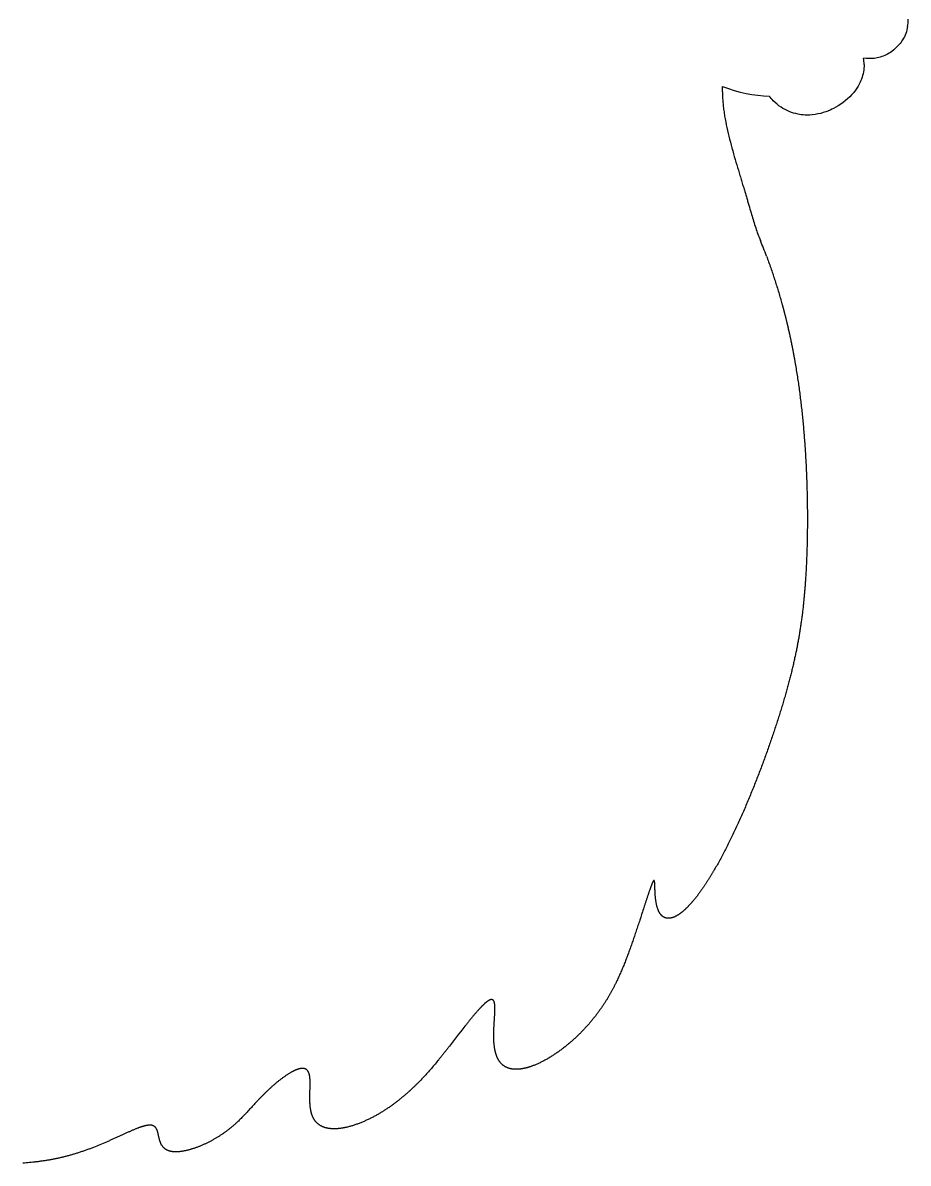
# Model space of a CAD drawing. Header units: millimetres. Extents: x -60 to 340, y -50 to 250.
# Drawn here: x 142.4 to 208.7, y 15.2 to 100.6 of the extents above; entities that cross this region are included whole.
import ezdxf

# ---------------------------------------------------------------- set-up
doc = ezdxf.new("R2010")
doc.units = ezdxf.units.MM
doc.header["$MEASUREMENT"] = 0
doc.layers.add('Ebene 1', color=7, linetype='Continuous', lineweight=0)

# ---------------------------------------------------------------- blocks, each defined once
blk = doc.blocks.new('Block_0')
at = {"layer": 'Ebene 1', "color": 18, "lineweight": 25, "true_color": 0x000000}
for points in [[(194.788, 95.415), (194.789, 95.319), (194.791, 95.223), (194.794, 95.126), (194.798, 95.028), (194.803, 94.93), (194.809, 94.831), (194.816, 94.732), (194.824, 94.632), (194.833, 94.531), (194.843, 94.43), (194.854, 94.328), (194.865, 94.225), (194.878, 94.122), (194.892, 94.018), (194.906, 93.914), (194.922, 93.81), (194.938, 93.705), (194.955, 93.599), (194.973, 93.493), (194.992, 93.387), (195.011, 93.28), (195.032, 93.173), (195.074, 92.958), (195.12, 92.742), (195.168, 92.525), (195.218, 92.307), (195.27, 92.09), (195.324, 91.872), (195.38, 91.654), (195.437, 91.437), (195.495, 91.221), (195.555, 91.005), (195.615, 90.791), (195.676, 90.578), (195.737, 90.367), (195.798, 90.158), (195.859, 89.952), (195.92, 89.748), (195.981, 89.546), (196.041, 89.347), (196.1, 89.152), (196.129, 89.055), (196.159, 88.96), (196.187, 88.865), (196.216, 88.771), (196.244, 88.678), (196.272, 88.585), (196.3, 88.494), (196.327, 88.403), (196.354, 88.314), (196.381, 88.225), (196.408, 88.138), (196.434, 88.051), (196.459, 87.965), (196.485, 87.881), (196.51, 87.797), (196.535, 87.714), (196.559, 87.632), (196.583, 87.551), (196.607, 87.471), (196.63, 87.392), (196.653, 87.314), (196.676, 87.236), (196.698, 87.16), (196.72, 87.084), (196.742, 87.01), (196.763, 86.936), (196.785, 86.863), (196.806, 86.791), (196.847, 86.648), (196.887, 86.509), (196.927, 86.373), (196.966, 86.239), (197.005, 86.108), (197.043, 85.978), (197.082, 85.851), (197.12, 85.726), (197.158, 85.602), (197.197, 85.48), (197.236, 85.358), (197.276, 85.238), (197.316, 85.119), (197.357, 85.001), (197.399, 84.883), (197.442, 84.765), (197.486, 84.648), (197.532, 84.531), (197.578, 84.414), (197.626, 84.298)], [(198.089, 83.116), (198.129, 83.007), (198.169, 82.899), (198.208, 82.79), (198.247, 82.682), (198.286, 82.573), (198.325, 82.465), (198.363, 82.356), (198.401, 82.248), (198.438, 82.139), (198.475, 82.031), (198.512, 81.922), (198.549, 81.814), (198.585, 81.705), (198.621, 81.597), (198.657, 81.488), (198.692, 81.38), (198.728, 81.271), (198.762, 81.162), (198.797, 81.054), (198.831, 80.945), (198.865, 80.837), (198.898, 80.728), (198.932, 80.62), (198.965, 80.511), (198.997, 80.403), (199.03, 80.294), (199.062, 80.185), (199.094, 80.077), (199.125, 79.968), (199.156, 79.86), (199.187, 79.751), (199.217, 79.643)], [(199.217, 79.643), (199.227, 79.609), (199.236, 79.575), (199.246, 79.542), (199.255, 79.508), (199.264, 79.474), (199.273, 79.441), (199.283, 79.407), (199.292, 79.373), (199.301, 79.34), (199.31, 79.306), (199.319, 79.272), (199.328, 79.238), (199.338, 79.204), (199.347, 79.17), (199.356, 79.137), (199.365, 79.103), (199.374, 79.069), (199.383, 79.035), (199.392, 79.001), (199.4, 78.967), (199.409, 78.933), (199.418, 78.899), (199.427, 78.865), (199.436, 78.831), (199.445, 78.797), (199.453, 78.763), (199.462, 78.729), (199.471, 78.695), (199.479, 78.661), (199.488, 78.627), (199.497, 78.592), (199.505, 78.558), (199.514, 78.524), (199.522, 78.49), (199.531, 78.456), (199.539, 78.421), (199.548, 78.387), (199.556, 78.353), (199.565, 78.319), (199.573, 78.284), (199.582, 78.25), (199.59, 78.216), (199.598, 78.181), (199.607, 78.147), (199.615, 78.113), (199.623, 78.078), (199.631, 78.044), (199.639, 78.009), (199.648, 77.975), (199.656, 77.94), (199.664, 77.906), (199.672, 77.872), (199.68, 77.837), (199.688, 77.802), (199.696, 77.768), (199.704, 77.733), (199.712, 77.699), (199.72, 77.664), (199.728, 77.63), (199.736, 77.595), (199.744, 77.56), (199.751, 77.526), (199.759, 77.491), (199.767, 77.456), (199.775, 77.422), (199.783, 77.387), (199.79, 77.352), (199.798, 77.317), (199.806, 77.283), (199.813, 77.248), (199.821, 77.213), (199.828, 77.178), (199.836, 77.143), (199.844, 77.109), (199.851, 77.074), (199.859, 77.039), (199.866, 77.004), (199.873, 76.969), (199.881, 76.934), (199.888, 76.899), (199.896, 76.864), (199.903, 76.829), (199.91, 76.794), (199.918, 76.759), (199.925, 76.724), (199.932, 76.689), (199.939, 76.654), (199.946, 76.619), (199.954, 76.584), (199.961, 76.549), (199.968, 76.514), (199.975, 76.479), (199.982, 76.444), (199.989, 76.409), (199.996, 76.373), (200.003, 76.338), (200.01, 76.303), (200.017, 76.268), (200.024, 76.233), (200.031, 76.197), (200.038, 76.162), (200.045, 76.127), (200.051, 76.092), (200.058, 76.056), (200.065, 76.021), (200.072, 75.986), (200.078, 75.951), (200.085, 75.915), (200.092, 75.88), (200.098, 75.845), (200.105, 75.809), (200.112, 75.774), (200.118, 75.738), (200.125, 75.703), (200.131, 75.668), (200.138, 75.632), (200.144, 75.597), (200.151, 75.561), (200.157, 75.526), (200.164, 75.49), (200.17, 75.455), (200.176, 75.419), (200.183, 75.384), (200.189, 75.348), (200.195, 75.313), (200.201, 75.277), (200.208, 75.242), (200.214, 75.206)], [(200.214, 75.206), (200.235, 75.083), (200.256, 74.96), (200.277, 74.837), (200.297, 74.713), (200.318, 74.59), (200.337, 74.466), (200.357, 74.342), (200.376, 74.218), (200.395, 74.094), (200.414, 73.97), (200.433, 73.846), (200.451, 73.722), (200.469, 73.598), (200.487, 73.473), (200.504, 73.349), (200.521, 73.225), (200.538, 73.1), (200.555, 72.975), (200.571, 72.851), (200.587, 72.726), (200.603, 72.601), (200.618, 72.477), (200.634, 72.352), (200.649, 72.227), (200.664, 72.102), (200.678, 71.977), (200.692, 71.853), (200.706, 71.728), (200.72, 71.603), (200.734, 71.478), (200.747, 71.353), (200.76, 71.229), (200.773, 71.104), (200.785, 70.979), (200.798, 70.854), (200.81, 70.73), (200.821, 70.605), (200.833, 70.481), (200.844, 70.356), (200.855, 70.232), (200.866, 70.108), (200.877, 69.983), (200.887, 69.859), (200.897, 69.735), (200.907, 69.611), (200.917, 69.487), (200.927, 69.364), (200.936, 69.24), (200.945, 69.116), (200.954, 68.993), (200.962, 68.87), (200.971, 68.747), (200.979, 68.624), (200.987, 68.501), (200.995, 68.378), (201.002, 68.255), (201.009, 68.133), (201.017, 68.011), (201.023, 67.889), (201.03, 67.767), (201.037, 67.645), (201.043, 67.524), (201.049, 67.403), (201.055, 67.281), (201.061, 67.161), (201.066, 67.04), (201.071, 66.92), (201.076, 66.799), (201.081, 66.679), (201.086, 66.56), (201.091, 66.44), (201.095, 66.321), (201.099, 66.202), (201.103, 66.083), (201.107, 65.964), (201.11, 65.846), (201.114, 65.728), (201.117, 65.61), (201.12, 65.493), (201.123, 65.376), (201.126, 65.259), (201.128, 65.142), (201.131, 65.026), (201.133, 64.91), (201.135, 64.794), (201.137, 64.679), (201.138, 64.564), (201.14, 64.449), (201.141, 64.335), (201.142, 64.221), (201.143, 64.107), (201.144, 63.993), (201.145, 63.88), (201.145, 63.767), (201.146, 63.655), (201.146, 63.543), (201.146, 63.431), (201.146, 63.32), (201.146, 63.209), (201.145, 63.098), (201.145, 62.988), (201.144, 62.878), (201.143, 62.768), (201.142, 62.659), (201.141, 62.55), (201.139, 62.442), (201.138, 62.333), (201.136, 62.226), (201.134, 62.118), (201.132, 62.011), (201.13, 61.905), (201.128, 61.799), (201.126, 61.693), (201.123, 61.587), (201.121, 61.482), (201.118, 61.378), (201.115, 61.274), (201.112, 61.17), (201.108, 61.066), (201.105, 60.963), (201.102, 60.86), (201.098, 60.758), (201.094, 60.656), (201.09, 60.555), (201.086, 60.454), (201.082, 60.353), (201.078, 60.253), (201.073, 60.153), (201.068, 60.053), (201.064, 59.954), (201.059, 59.856), (201.054, 59.757), (201.049, 59.659), (201.043, 59.562), (201.038, 59.465), (201.032, 59.368), (201.027, 59.272), (201.021, 59.176), (201.015, 59.08), (201.009, 58.985), (201.002, 58.89), (200.996, 58.796), (200.989, 58.702), (200.983, 58.608), (200.976, 58.515), (200.969, 58.422), (200.962, 58.329), (200.954, 58.237), (200.947, 58.145), (200.939, 58.053), (200.932, 57.962), (200.924, 57.871), (200.916, 57.781), (200.908, 57.691), (200.9, 57.601), (200.891, 57.511), (200.883, 57.422), (200.874, 57.333), (200.865, 57.244), (200.856, 57.156), (200.847, 57.068), (200.837, 56.98), (200.828, 56.893), (200.818, 56.805), (200.809, 56.719), (200.799, 56.632), (200.788, 56.545), (200.778, 56.459), (200.768, 56.373), (200.757, 56.288), (200.746, 56.202), (200.736, 56.117), (200.724, 56.032), (200.713, 55.947), (200.702, 55.862), (200.69, 55.778), (200.678, 55.693), (200.666, 55.609), (200.654, 55.525), (200.642, 55.441), (200.629, 55.357), (200.617, 55.274), (200.604, 55.19), (200.591, 55.107), (200.578, 55.023), (200.564, 54.94), (200.55, 54.857), (200.537, 54.774), (200.523, 54.691), (200.508, 54.607), (200.494, 54.524), (200.479, 54.441), (200.464, 54.358), (200.449, 54.275), (200.434, 54.191), (200.418, 54.108), (200.402, 54.025), (200.386, 53.941), (200.37, 53.858), (200.354, 53.774), (200.337, 53.69), (200.32, 53.606), (200.303, 53.522), (200.285, 53.437), (200.268, 53.353), (200.25, 53.268), (200.232, 53.183), (200.213, 53.098), (200.194, 53.012), (200.175, 52.927), (200.156, 52.841), (200.137, 52.754), (200.117, 52.668), (200.097, 52.581), (200.077, 52.494), (200.056, 52.407), (200.035, 52.319), (200.014, 52.231), (199.993, 52.143), (199.971, 52.054), (199.949, 51.965), (199.927, 51.876), (199.904, 51.786), (199.881, 51.696), (199.858, 51.605), (199.835, 51.514), (199.811, 51.423), (199.787, 51.332), (199.763, 51.24), (199.738, 51.147), (199.713, 51.054), (199.688, 50.961), (199.662, 50.868), (199.637, 50.774), (199.61, 50.679), (199.584, 50.584), (199.557, 50.489), (199.53, 50.394), (199.503, 50.297), (199.475, 50.201), (199.448, 50.104), (199.419, 50.007), (199.391, 49.909), (199.362, 49.811), (199.333, 49.713), (199.303, 49.614), (199.274, 49.514), (199.244, 49.415), (199.213, 49.314), (199.183, 49.214), (199.152, 49.113), (199.121, 49.012), (199.089, 48.91), (199.057, 48.808), (199.025, 48.705), (198.993, 48.602), (198.96, 48.499), (198.927, 48.395), (198.894, 48.291), (198.86, 48.187), (198.826, 48.082), (198.792, 47.977), (198.757, 47.872), (198.722, 47.766), (198.687, 47.66), (198.652, 47.554), (198.616, 47.447), (198.58, 47.34), (198.544, 47.232), (198.507, 47.125), (198.471, 47.017), (198.433, 46.908), (198.396, 46.8), (198.358, 46.691), (198.32, 46.582), (198.282, 46.472), (198.244, 46.363), (198.205, 46.253), (198.166, 46.143), (198.127, 46.032), (198.087, 45.922), (198.047, 45.811), (198.007, 45.7), (197.967, 45.589), (197.926, 45.478), (197.885, 45.366), (197.844, 45.255), (197.803, 45.143), (197.761, 45.031), (197.719, 44.919), (197.677, 44.807), (197.634, 44.695), (197.592, 44.582), (197.549, 44.47), (197.506, 44.357), (197.462, 44.245), (197.419, 44.132), (197.375, 44.019), (197.331, 43.907), (197.287, 43.794), (197.242, 43.681), (197.198, 43.568), (197.153, 43.456), (197.108, 43.343), (197.062, 43.231), (197.017, 43.118), (196.971, 43.005), (196.925, 42.893), (196.879, 42.781), (196.833, 42.669), (196.786, 42.556), (196.74, 42.444), (196.693, 42.333), (196.646, 42.221), (196.598, 42.109), (196.551, 41.998), (196.504, 41.887), (196.456, 41.776), (196.408, 41.665), (196.36, 41.555), (196.312, 41.445), (196.263, 41.335), (196.215, 41.225), (196.166, 41.116), (196.118, 41.007), (196.069, 40.898), (196.02, 40.789), (195.97, 40.681), (195.921, 40.574), (195.872, 40.466), (195.822, 40.359), (195.773, 40.253), (195.723, 40.146), (195.673, 40.041), (195.623, 39.935), (195.573, 39.83), (195.523, 39.726), (195.473, 39.622), (195.423, 39.518), (195.372, 39.415), (195.322, 39.313), (195.271, 39.211), (195.221, 39.11), (195.17, 39.009), (195.12, 38.909), (195.069, 38.809), (195.018, 38.71), (194.967, 38.611), (194.917, 38.513), (194.866, 38.416), (194.815, 38.32), (194.764, 38.224), (194.713, 38.128), (194.662, 38.034), (194.611, 37.94), (194.56, 37.847), (194.509, 37.754), (194.458, 37.662), (194.407, 37.572), (194.357, 37.481), (194.306, 37.392), (194.255, 37.303), (194.204, 37.215), (194.179, 37.172), (194.153, 37.128), (194.128, 37.085), (194.102, 37.042), (194.077, 36.999), (194.052, 36.957), (194.026, 36.914), (194.001, 36.872), (193.976, 36.83), (193.951, 36.788), (193.925, 36.747), (193.9, 36.705), (193.875, 36.664), (193.85, 36.623), (193.824, 36.583), (193.799, 36.542), (193.774, 36.502), (193.749, 36.462), (193.724, 36.422), (193.699, 36.383), (193.674, 36.343), (193.649, 36.304), (193.624, 36.266), (193.599, 36.227), (193.574, 36.189), (193.549, 36.15), (193.524, 36.112), (193.499, 36.075), (193.474, 36.037), (193.449, 36), (193.424, 35.963), (193.399, 35.927), (193.375, 35.89), (193.35, 35.854), (193.325, 35.818), (193.301, 35.782), (193.276, 35.747), (193.251, 35.712), (193.227, 35.677), (193.202, 35.642), (193.178, 35.608), (193.153, 35.573), (193.129, 35.539), (193.105, 35.506), (193.08, 35.472), (193.056, 35.439), (193.032, 35.406), (193.007, 35.374), (192.983, 35.341), (192.959, 35.309), (192.935, 35.277), (192.911, 35.246), (192.887, 35.214), (192.863, 35.183), (192.839, 35.153), (192.815, 35.122), (192.791, 35.092), (192.768, 35.062), (192.744, 35.032), (192.72, 35.003), (192.697, 34.974), (192.673, 34.945), (192.649, 34.916), (192.626, 34.888), (192.603, 34.86), (192.579, 34.832), (192.556, 34.805), (192.533, 34.778), (192.509, 34.751), (192.486, 34.724), (192.463, 34.698), (192.44, 34.672), (192.417, 34.646), (192.394, 34.621), (192.371, 34.595), (192.349, 34.57), (192.326, 34.546), (192.303, 34.522), (192.28, 34.498), (192.258, 34.474), (192.235, 34.45), (192.213, 34.427), (192.191, 34.404), (192.168, 34.382), (192.146, 34.359), (192.124, 34.337), (192.102, 34.316), (192.08, 34.294), (192.058, 34.273), (192.036, 34.252), (192.014, 34.232), (191.992, 34.212), (191.971, 34.192), (191.949, 34.172), (191.928, 34.153), (191.906, 34.134), (191.885, 34.115), (191.864, 34.097), (191.842, 34.079), (191.821, 34.061), (191.8, 34.043), (191.779, 34.026), (191.758, 34.009), (191.737, 33.993), (191.717, 33.976), (191.696, 33.96), (191.676, 33.945), (191.655, 33.929), (191.635, 33.914), (191.614, 33.899), (191.594, 33.885), (191.574, 33.871), (191.554, 33.857), (191.534, 33.843), (191.514, 33.83), (191.494, 33.817), (191.475, 33.804), (191.455, 33.792), (191.435, 33.78), (191.416, 33.768), (191.397, 33.757), (191.377, 33.746), (191.358, 33.735), (191.339, 33.724), (191.32, 33.714), (191.301, 33.704), (191.283, 33.695), (191.264, 33.685), (191.245, 33.676), (191.227, 33.668), (191.209, 33.659), (191.19, 33.651), (191.172, 33.643), (191.154, 33.636), (191.136, 33.629), (191.118, 33.622), (191.101, 33.615), (191.083, 33.609), (191.065, 33.603), (191.048, 33.597), (191.031, 33.592), (191.013, 33.587), (190.996, 33.582), (190.979, 33.578), (190.962, 33.573), (190.946, 33.569), (190.929, 33.566), (190.912, 33.563), (190.896, 33.56), (190.88, 33.557), (190.863, 33.555), (190.847, 33.552), (190.831, 33.551), (190.816, 33.549), (190.8, 33.548), (190.784, 33.547), (190.769, 33.546), (190.753, 33.546), (190.738, 33.546), (190.723, 33.546), (190.708, 33.547), (190.693, 33.547), (190.678, 33.548), (190.663, 33.55), (190.649, 33.551), (190.634, 33.553), (190.62, 33.556), (190.606, 33.558), (190.591, 33.561), (190.577, 33.564), (190.564, 33.567), (190.55, 33.571), (190.536, 33.575), (190.523, 33.579), (190.509, 33.583), (190.496, 33.588), (190.483, 33.593), (190.47, 33.598), (190.457, 33.604), (190.444, 33.609), (190.432, 33.615), (190.419, 33.622), (190.407, 33.628), (190.395, 33.635), (190.383, 33.642), (190.371, 33.649), (190.359, 33.657), (190.347, 33.665), (190.335, 33.673), (190.324, 33.681), (190.313, 33.69), (190.301, 33.699), (190.29, 33.708), (190.279, 33.717), (190.268, 33.727), (190.258, 33.736), (190.247, 33.747), (190.237, 33.757), (190.226, 33.767), (190.216, 33.778), (190.206, 33.789), (190.196, 33.8), (190.186, 33.812), (190.177, 33.823), (190.167, 33.835), (190.158, 33.847), (190.148, 33.859), (190.139, 33.872), (190.13, 33.885), (190.121, 33.898), (190.112, 33.911), (190.104, 33.924), (190.095, 33.938), (190.087, 33.951), (190.078, 33.965), (190.07, 33.979), (190.062, 33.994), (190.054, 34.008), (190.046, 34.023), (190.038, 34.038), (190.031, 34.053), (190.023, 34.068), (190.016, 34.084), (190.009, 34.099), (190.002, 34.115), (189.995, 34.131), (189.981, 34.163), (189.968, 34.196), (189.956, 34.23), (189.943, 34.264), (189.932, 34.299), (189.92, 34.334), (189.909, 34.37), (189.899, 34.406), (189.889, 34.443), (189.88, 34.48), (189.87, 34.518), (189.862, 34.556), (189.853, 34.594), (189.845, 34.632), (189.838, 34.671), (189.831, 34.71), (189.824, 34.75), (189.817, 34.789), (189.811, 34.829), (189.805, 34.869), (189.8, 34.909), (189.795, 34.949), (189.79, 34.989), (189.785, 35.029), (189.781, 35.069), (189.777, 35.108), (189.773, 35.148), (189.77, 35.188), (189.766, 35.228), (189.763, 35.267), (189.76, 35.306), (189.758, 35.345), (189.755, 35.384), (189.753, 35.422), (189.751, 35.46), (189.749, 35.497), (189.747, 35.535), (189.746, 35.571), (189.744, 35.608), (189.743, 35.643), (189.741, 35.679), (189.74, 35.713), (189.739, 35.747), (189.738, 35.781), (189.737, 35.814), (189.736, 35.846), (189.735, 35.877), (189.734, 35.908), (189.733, 35.938), (189.732, 35.967), (189.731, 35.982), (189.731, 35.996), (189.73, 36.01), (189.73, 36.023), (189.729, 36.037), (189.729, 36.05), (189.728, 36.063), (189.728, 36.076), (189.727, 36.088), (189.726, 36.101), (189.726, 36.113), (189.725, 36.125), (189.725, 36.136), (189.724, 36.148), (189.723, 36.159), (189.722, 36.17), (189.722, 36.18), (189.721, 36.191), (189.72, 36.201), (189.719, 36.211), (189.719, 36.221), (189.718, 36.23), (189.717, 36.239), (189.716, 36.248), (189.715, 36.257), (189.714, 36.265), (189.713, 36.273), (189.712, 36.281), (189.711, 36.288), (189.709, 36.296), (189.708, 36.303), (189.707, 36.309), (189.706, 36.316), (189.704, 36.322), (189.703, 36.328), (189.702, 36.333), (189.7, 36.339), (189.699, 36.344), (189.697, 36.348), (189.695, 36.353), (189.694, 36.357), (189.692, 36.361), (189.69, 36.364), (189.689, 36.368), (189.687, 36.371), (189.685, 36.373), (189.683, 36.376), (189.681, 36.378), (189.679, 36.38), (189.677, 36.381), (189.675, 36.382), (189.672, 36.383), (189.67, 36.384), (189.668, 36.384), (189.665, 36.384), (189.663, 36.384), (189.66, 36.383), (189.658, 36.382), (189.655, 36.381), (189.653, 36.38), (189.65, 36.378), (189.647, 36.376), (189.644, 36.373), (189.641, 36.371), (189.638, 36.368), (189.635, 36.365), (189.632, 36.361), (189.629, 36.357), (189.626, 36.353), (189.623, 36.348), (189.619, 36.344), (189.616, 36.339), (189.612, 36.333), (189.609, 36.328), (189.605, 36.322), (189.602, 36.315), (189.598, 36.309), (189.594, 36.302), (189.59, 36.295), (189.586, 36.288), (189.583, 36.28), (189.578, 36.272), (189.574, 36.264), (189.57, 36.255), (189.566, 36.246), (189.562, 36.237), (189.557, 36.228), (189.553, 36.218), (189.549, 36.208), (189.544, 36.198), (189.54, 36.188), (189.535, 36.177), (189.53, 36.166), (189.525, 36.155), (189.521, 36.143), (189.516, 36.131), (189.511, 36.119), (189.506, 36.107), (189.501, 36.095), (189.496, 36.082), (189.491, 36.069), (189.485, 36.055), (189.48, 36.042), (189.475, 36.028), (189.469, 36.014), (189.464, 36), (189.458, 35.985), (189.453, 35.97), (189.447, 35.955), (189.442, 35.94), (189.436, 35.925), (189.43, 35.909), (189.424, 35.893), (189.418, 35.877), (189.412, 35.861), (189.406, 35.844), (189.4, 35.827), (189.394, 35.81), (189.388, 35.793), (189.382, 35.776), (189.376, 35.758), (189.369, 35.74), (189.363, 35.722), (189.357, 35.704), (189.344, 35.667), (189.331, 35.629), (189.317, 35.591), (189.304, 35.551), (189.29, 35.511), (189.276, 35.471), (189.262, 35.429), (189.248, 35.387), (189.234, 35.345), (189.219, 35.302), (189.205, 35.258), (189.19, 35.213), (189.175, 35.169), (189.16, 35.123), (189.145, 35.077), (189.13, 35.031), (189.114, 34.984), (189.099, 34.937), (189.083, 34.89), (189.067, 34.842), (189.052, 34.793), (189.036, 34.745), (189.02, 34.696), (189.004, 34.646), (188.988, 34.597), (188.971, 34.547), (188.955, 34.497), (188.939, 34.447), (188.906, 34.346), (188.873, 34.244), (188.839, 34.141), (188.806, 34.039), (188.739, 33.832), (188.671, 33.626), (188.604, 33.419), (188.57, 33.317), (188.537, 33.214), (188.503, 33.112), (188.469, 33.011), (188.436, 32.91), (188.402, 32.809), (188.369, 32.71), (188.336, 32.61), (188.303, 32.512), (188.27, 32.414), (188.237, 32.317), (188.204, 32.221), (188.171, 32.125), (188.139, 32.03), (188.106, 31.936), (188.074, 31.843), (188.042, 31.75), (188.01, 31.658), (187.978, 31.567), (187.946, 31.477), (187.914, 31.387), (187.882, 31.298), (187.85, 31.21), (187.818, 31.122), (187.786, 31.035), (187.754, 30.948), (187.722, 30.862), (187.69, 30.777), (187.658, 30.692), (187.626, 30.607), (187.594, 30.523), (187.562, 30.439), (187.529, 30.355), (187.497, 30.272), (187.464, 30.189), (187.431, 30.106), (187.397, 30.024), (187.364, 29.941), (187.33, 29.859), (187.296, 29.776), (187.261, 29.694), (187.226, 29.611), (187.19, 29.528), (187.155, 29.446), (187.118, 29.363), (187.081, 29.28), (187.044, 29.197), (187.006, 29.113), (186.967, 29.029), (186.927, 28.945), (186.887, 28.861), (186.867, 28.818), (186.847, 28.776), (186.826, 28.733), (186.805, 28.691), (186.784, 28.648), (186.763, 28.605), (186.741, 28.562), (186.72, 28.519), (186.698, 28.476), (186.676, 28.433), (186.653, 28.39), (186.631, 28.346), (186.608, 28.303), (186.585, 28.259), (186.561, 28.215), (186.538, 28.171), (186.514, 28.127), (186.49, 28.083), (186.466, 28.039), (186.441, 27.995), (186.416, 27.95), (186.391, 27.905), (186.366, 27.861), (186.34, 27.816), (186.314, 27.771), (186.288, 27.726), (186.262, 27.681), (186.235, 27.636), (186.208, 27.59), (186.18, 27.545), (186.153, 27.499), (186.125, 27.453), (186.096, 27.407), (186.068, 27.362), (186.039, 27.315), (186.009, 27.269), (185.98, 27.223), (185.95, 27.177), (185.919, 27.13), (185.889, 27.084), (185.858, 27.037), (185.827, 26.99), (185.795, 26.943), (185.763, 26.896), (185.731, 26.849), (185.698, 26.802), (185.665, 26.755), (185.632, 26.708), (185.598, 26.66), (185.564, 26.613), (185.529, 26.565), (185.494, 26.518), (185.459, 26.47), (185.424, 26.422), (185.388, 26.374), (185.351, 26.326), (185.315, 26.279), (185.278, 26.231), (185.24, 26.183), (185.202, 26.135), (185.164, 26.087), (185.126, 26.038), (185.087, 25.99), (185.047, 25.942), (185.008, 25.894), (184.968, 25.846), (184.927, 25.798), (184.886, 25.749), (184.845, 25.701), (184.803, 25.653), (184.761, 25.605), (184.719, 25.557), (184.676, 25.509), (184.633, 25.461), (184.59, 25.412), (184.546, 25.364), (184.501, 25.317), (184.457, 25.269), (184.412, 25.221), (184.366, 25.173), (184.321, 25.125), (184.275, 25.078), (184.228, 25.03), (184.181, 24.983), (184.134, 24.935), (184.087, 24.888), (184.039, 24.841), (183.99, 24.794), (183.942, 24.747), (183.893, 24.7), (183.844, 24.654), (183.794, 24.607), (183.744, 24.561), (183.694, 24.515), (183.643, 24.469), (183.592, 24.423), (183.541, 24.378), (183.489, 24.332), (183.438, 24.287), (183.385, 24.242), (183.333, 24.198), (183.28, 24.153), (183.227, 24.109), (183.174, 24.065), (183.12, 24.021), (183.066, 23.978), (183.012, 23.935), (182.958, 23.892), (182.904, 23.849), (182.849, 23.807), (182.794, 23.765), (182.738, 23.723), (182.683, 23.682), (182.627, 23.641), (182.571, 23.601), (182.515, 23.561), (182.459, 23.521), (182.403, 23.481), (182.346, 23.442), (182.29, 23.404), (182.233, 23.366), (182.176, 23.328), (182.119, 23.291), (182.062, 23.254), (182.004, 23.218), (181.947, 23.182), (181.89, 23.146), (181.832, 23.112), (181.775, 23.077), (181.717, 23.043), (181.66, 23.01), (181.602, 22.978), (181.545, 22.945), (181.487, 22.914), (181.429, 22.883), (181.372, 22.852), (181.315, 22.823), (181.257, 22.793), (181.2, 22.765), (181.143, 22.737), (181.085, 22.71), (181.028, 22.683), (180.972, 22.657), (180.915, 22.632), (180.858, 22.607), (180.802, 22.583), (180.746, 22.56), (180.689, 22.538), (180.634, 22.516), (180.578, 22.495), (180.523, 22.475), (180.495, 22.465), (180.467, 22.456), (180.44, 22.446), (180.412, 22.437), (180.385, 22.428), (180.358, 22.419), (180.331, 22.411), (180.303, 22.402), (180.276, 22.394), (180.249, 22.386), (180.223, 22.378), (180.196, 22.371), (180.169, 22.363), (180.142, 22.356), (180.116, 22.349), (180.089, 22.342), (180.063, 22.336), (180.036, 22.329), (180.01, 22.323), (179.984, 22.317), (179.958, 22.312), (179.932, 22.306), (179.906, 22.301), (179.88, 22.296), (179.855, 22.291), (179.829, 22.286), (179.804, 22.282), (179.778, 22.278), (179.753, 22.274), (179.728, 22.27), (179.703, 22.267), (179.678, 22.263), (179.653, 22.26), (179.628, 22.258), (179.604, 22.255), (179.579, 22.253), (179.555, 22.25), (179.531, 22.249), (179.507, 22.247), (179.483, 22.245), (179.459, 22.244), (179.435, 22.243), (179.411, 22.243), (179.388, 22.242), (179.365, 22.242), (179.341, 22.242), (179.318, 22.242), (179.295, 22.242), (179.272, 22.243), (179.25, 22.244), (179.227, 22.245), (179.205, 22.247), (179.182, 22.248), (179.16, 22.25), (179.138, 22.252), (179.116, 22.255), (179.095, 22.257), (179.073, 22.26), (179.051, 22.263), (179.03, 22.266), (179.009, 22.27), (178.988, 22.274), (178.967, 22.278), (178.946, 22.282), (178.926, 22.287), (178.906, 22.291), (178.885, 22.296), (178.865, 22.302), (178.845, 22.307), (178.825, 22.313), (178.806, 22.319), (178.786, 22.325), (178.767, 22.332), (178.748, 22.339), (178.729, 22.346), (178.71, 22.353), (178.692, 22.36), (178.673, 22.368), (178.655, 22.376), (178.637, 22.384), (178.619, 22.393), (178.601, 22.401), (178.583, 22.41), (178.566, 22.42), (178.548, 22.429), (178.531, 22.439), (178.514, 22.449), (178.497, 22.459), (178.481, 22.469), (178.464, 22.48), (178.448, 22.491), (178.432, 22.502), (178.416, 22.513), (178.4, 22.525), (178.385, 22.537), (178.369, 22.549), (178.354, 22.561), (178.339, 22.574), (178.324, 22.587), (178.309, 22.6), (178.295, 22.613), (178.281, 22.627), (178.266, 22.641), (178.252, 22.655), (178.239, 22.669), (178.225, 22.683), (178.212, 22.698), (178.198, 22.713), (178.185, 22.728), (178.172, 22.744), (178.16, 22.759), (178.147, 22.775), (178.135, 22.791), (178.123, 22.807), (178.111, 22.824), (178.099, 22.841), (178.087, 22.858), (178.076, 22.875), (178.064, 22.892), (178.053, 22.91), (178.042, 22.928), (178.032, 22.946), (178.021, 22.964), (178.011, 22.983), (178, 23.001), (177.99, 23.02), (177.98, 23.039), (177.971, 23.059), (177.961, 23.078), (177.952, 23.098), (177.943, 23.118), (177.934, 23.138), (177.925, 23.158), (177.916, 23.179), (177.908, 23.199), (177.9, 23.22), (177.891, 23.241), (177.883, 23.263), (177.876, 23.284), (177.868, 23.306), (177.861, 23.327), (177.853, 23.349), (177.846, 23.372), (177.839, 23.394), (177.833, 23.416), (177.826, 23.439), (177.819, 23.462), (177.813, 23.485), (177.807, 23.508), (177.801, 23.531), (177.795, 23.555), (177.79, 23.579), (177.784, 23.602), (177.779, 23.626), (177.773, 23.65), (177.768, 23.675), (177.764, 23.699), (177.759, 23.724), (177.75, 23.773), (177.741, 23.823), (177.733, 23.874), (177.726, 23.924), (177.719, 23.976), (177.713, 24.028), (177.707, 24.08), (177.702, 24.133), (177.697, 24.186), (177.693, 24.239), (177.69, 24.293), (177.686, 24.347), (177.683, 24.402), (177.681, 24.456), (177.679, 24.511), (177.677, 24.566), (177.676, 24.621), (177.675, 24.676), (177.675, 24.732), (177.675, 24.787), (177.675, 24.843), (177.676, 24.899), (177.676, 24.954), (177.678, 25.01), (177.679, 25.066), (177.68, 25.121), (177.682, 25.177), (177.684, 25.232), (177.687, 25.287), (177.689, 25.342), (177.692, 25.397), (177.694, 25.452), (177.697, 25.506), (177.7, 25.56), (177.703, 25.614), (177.706, 25.668), (177.71, 25.721), (177.713, 25.774), (177.716, 25.826), (177.72, 25.878), (177.723, 25.93), (177.726, 25.981), (177.729, 26.031), (177.733, 26.081), (177.736, 26.131), (177.739, 26.179), (177.742, 26.228), (177.745, 26.275), (177.747, 26.322), (177.75, 26.369), (177.752, 26.414), (177.754, 26.459), (177.756, 26.503), (177.757, 26.525), (177.758, 26.547), (177.759, 26.568), (177.76, 26.589), (177.76, 26.61), (177.761, 26.631), (177.762, 26.652), (177.762, 26.672), (177.762, 26.692), (177.763, 26.712), (177.763, 26.732), (177.763, 26.752), (177.763, 26.771), (177.764, 26.79), (177.764, 26.809), (177.763, 26.828), (177.763, 26.846), (177.763, 26.864), (177.763, 26.882), (177.762, 26.9), (177.762, 26.917), (177.761, 26.934), (177.76, 26.951), (177.76, 26.968), (177.759, 26.985), (177.758, 27.001), (177.757, 27.017), (177.755, 27.032), (177.754, 27.048), (177.753, 27.063), (177.751, 27.078), (177.75, 27.093), (177.748, 27.107), (177.746, 27.121), (177.744, 27.135), (177.742, 27.149), (177.74, 27.162), (177.738, 27.175), (177.736, 27.188), (177.733, 27.201), (177.731, 27.213), (177.728, 27.225), (177.725, 27.236), (177.722, 27.248), (177.719, 27.259), (177.716, 27.27), (177.713, 27.28), (177.709, 27.291), (177.706, 27.301), (177.702, 27.31), (177.698, 27.32), (177.694, 27.329), (177.69, 27.338), (177.686, 27.346), (177.682, 27.355), (177.677, 27.363), (177.673, 27.37), (177.668, 27.378), (177.663, 27.385), (177.658, 27.391), (177.653, 27.398), (177.648, 27.404), (177.643, 27.41), (177.637, 27.416), (177.632, 27.421), (177.626, 27.426), (177.62, 27.431), (177.614, 27.435), (177.608, 27.439), (177.602, 27.443), (177.595, 27.446), (177.589, 27.45), (177.582, 27.453), (177.575, 27.455), (177.568, 27.458), (177.561, 27.46), (177.554, 27.461), (177.546, 27.463), (177.539, 27.464), (177.531, 27.465), (177.523, 27.465), (177.515, 27.465), (177.507, 27.465), (177.499, 27.465), (177.491, 27.464), (177.482, 27.463), (177.474, 27.462), (177.465, 27.461), (177.456, 27.459), (177.447, 27.457), (177.438, 27.454), (177.428, 27.452), (177.419, 27.449), (177.409, 27.445), (177.399, 27.442), (177.39, 27.438), (177.38, 27.434), (177.369, 27.429), (177.359, 27.425), (177.349, 27.42), (177.338, 27.414), (177.328, 27.409), (177.317, 27.403), (177.306, 27.397), (177.295, 27.391), (177.284, 27.384), (177.272, 27.377), (177.261, 27.37), (177.249, 27.362), (177.237, 27.355), (177.226, 27.347), (177.214, 27.338), (177.202, 27.33), (177.189, 27.321), (177.177, 27.312), (177.165, 27.303), (177.152, 27.293), (177.139, 27.283), (177.126, 27.273), (177.113, 27.263), (177.1, 27.252), (177.087, 27.241), (177.074, 27.23), (177.06, 27.219), (177.047, 27.207), (177.033, 27.195), (177.019, 27.183), (177.006, 27.171), (176.992, 27.158), (176.977, 27.146), (176.963, 27.133), (176.949, 27.119), (176.934, 27.106), (176.92, 27.092), (176.905, 27.078), (176.891, 27.064), (176.876, 27.05), (176.861, 27.035), (176.846, 27.02), (176.83, 27.005), (176.815, 26.99), (176.8, 26.975), (176.784, 26.959), (176.769, 26.943), (176.753, 26.927), (176.737, 26.911), (176.722, 26.894), (176.706, 26.878), (176.69, 26.861), (176.673, 26.844), (176.657, 26.827), (176.641, 26.809), (176.625, 26.792), (176.608, 26.774), (176.575, 26.738), (176.541, 26.701), (176.508, 26.663), (176.473, 26.625), (176.439, 26.586), (176.404, 26.547), (176.369, 26.507), (176.334, 26.466), (176.298, 26.425), (176.263, 26.383), (176.227, 26.341), (176.19, 26.298), (176.154, 26.254), (176.117, 26.211), (176.081, 26.166), (176.044, 26.122), (176.006, 26.076), (175.969, 26.031), (175.931, 25.985), (175.894, 25.939), (175.856, 25.892), (175.818, 25.845), (175.78, 25.798), (175.742, 25.75), (175.703, 25.703), (175.665, 25.655), (175.627, 25.606), (175.588, 25.558), (175.511, 25.46), (175.434, 25.362), (175.356, 25.263), (175.279, 25.164), (175.201, 25.065), (175.046, 24.866), (174.969, 24.767), (174.892, 24.667), (174.816, 24.568), (174.739, 24.47), (174.663, 24.371), (174.587, 24.273), (174.512, 24.176), (174.437, 24.079), (174.362, 23.983), (174.325, 23.936), (174.288, 23.888), (174.251, 23.841), (174.214, 23.793), (174.177, 23.746), (174.14, 23.7), (174.104, 23.653), (174.067, 23.607), (174.031, 23.56), (173.994, 23.514), (173.958, 23.468), (173.922, 23.423), (173.886, 23.377), (173.85, 23.332), (173.814, 23.287), (173.778, 23.242), (173.743, 23.198), (173.707, 23.153), (173.671, 23.109), (173.636, 23.065), (173.6, 23.021), (173.565, 22.978), (173.53, 22.934), (173.494, 22.891), (173.424, 22.805), (173.354, 22.72), (173.284, 22.636), (173.214, 22.552), (173.144, 22.469), (173.074, 22.387), (173.004, 22.306), (172.934, 22.225), (172.863, 22.144), (172.793, 22.064), (172.722, 21.985), (172.652, 21.906), (172.58, 21.828), (172.509, 21.75), (172.437, 21.672), (172.364, 21.594), (172.291, 21.517), (172.218, 21.44), (172.144, 21.364), (172.069, 21.287), (171.993, 21.211), (171.955, 21.173), (171.917, 21.135), (171.878, 21.097), (171.839, 21.059), (171.8, 21.021), (171.761, 20.983), (171.722, 20.945), (171.682, 20.907), (171.642, 20.869), (171.602, 20.831), (171.561, 20.793), (171.521, 20.755), (171.48, 20.717), (171.438, 20.679), (171.397, 20.641), (171.355, 20.603), (171.313, 20.565), (171.27, 20.527), (171.228, 20.489), (171.185, 20.451), (171.141, 20.413), (171.098, 20.375), (171.054, 20.337), (171.009, 20.299), (170.965, 20.261), (170.919, 20.223), (170.874, 20.185), (170.828, 20.147), (170.782, 20.109), (170.736, 20.071), (170.689, 20.033), (170.642, 19.995), (170.595, 19.957), (170.547, 19.919), (170.498, 19.881), (170.45, 19.844), (170.401, 19.806), (170.351, 19.768), (170.302, 19.73), (170.252, 19.692), (170.201, 19.655), (170.15, 19.617), (170.099, 19.58), (170.047, 19.543), (169.995, 19.505), (169.943, 19.468), (169.89, 19.431), (169.837, 19.394), (169.783, 19.357), (169.729, 19.321), (169.675, 19.284), (169.62, 19.248), (169.565, 19.212), (169.509, 19.176), (169.454, 19.14), (169.397, 19.104), (169.341, 19.069), (169.284, 19.034), (169.227, 18.999), (169.169, 18.965), (169.111, 18.93), (169.053, 18.896), (168.995, 18.862), (168.936, 18.829), (168.877, 18.796), (168.818, 18.763), (168.758, 18.73), (168.698, 18.698), (168.638, 18.666), (168.578, 18.635), (168.517, 18.604), (168.457, 18.573), (168.396, 18.543), (168.335, 18.513), (168.274, 18.483), (168.212, 18.454), (168.151, 18.426), (168.089, 18.398), (168.028, 18.37), (167.966, 18.343), (167.904, 18.316), (167.842, 18.29), (167.78, 18.265), (167.719, 18.24), (167.657, 18.215), (167.595, 18.191), (167.533, 18.168), (167.471, 18.145), (167.409, 18.123), (167.348, 18.102), (167.286, 18.081), (167.225, 18.06), (167.164, 18.041), (167.103, 18.022), (167.042, 18.003), (166.981, 17.986), (166.92, 17.969), (166.86, 17.952), (166.8, 17.937), (166.74, 17.922), (166.681, 17.908), (166.621, 17.894), (166.592, 17.888), (166.562, 17.882), (166.533, 17.876), (166.504, 17.87), (166.475, 17.864), (166.446, 17.859), (166.417, 17.854), (166.388, 17.848), (166.359, 17.844), (166.33, 17.839), (166.302, 17.834), (166.273, 17.83), (166.245, 17.826), (166.216, 17.822), (166.188, 17.818), (166.16, 17.815), (166.132, 17.812), (166.104, 17.809), (166.077, 17.806), (166.049, 17.803), (166.021, 17.801), (165.994, 17.798), (165.967, 17.796), (165.94, 17.794), (165.913, 17.793), (165.886, 17.791), (165.859, 17.79), (165.833, 17.789), (165.806, 17.788), (165.78, 17.788), (165.754, 17.787), (165.728, 17.787), (165.702, 17.787), (165.676, 17.788), (165.65, 17.788), (165.625, 17.789), (165.6, 17.79), (165.574, 17.791), (165.549, 17.793), (165.525, 17.794), (165.5, 17.796), (165.475, 17.798), (165.451, 17.8), (165.427, 17.803), (165.403, 17.806), (165.379, 17.808), (165.355, 17.812), (165.332, 17.815), (165.308, 17.819), (165.285, 17.822), (165.262, 17.827), (165.239, 17.831), (165.217, 17.835), (165.194, 17.84), (165.172, 17.845), (165.15, 17.85), (165.128, 17.856), (165.106, 17.861), (165.085, 17.867), (165.063, 17.873), (165.042, 17.88), (165.021, 17.886), (165, 17.893), (164.98, 17.9), (164.959, 17.907), (164.939, 17.915), (164.919, 17.922), (164.899, 17.93), (164.879, 17.938), (164.86, 17.947), (164.841, 17.955), (164.822, 17.964), (164.803, 17.973), (164.784, 17.982), (164.766, 17.992), (164.748, 18.002), (164.73, 18.011), (164.712, 18.022), (164.694, 18.032), (164.677, 18.043), (164.66, 18.053), (164.643, 18.064), (164.626, 18.076), (164.609, 18.087), (164.593, 18.099), (164.577, 18.111), (164.561, 18.123), (164.545, 18.135), (164.529, 18.148), (164.514, 18.161), (164.499, 18.174), (164.484, 18.187), (164.469, 18.2), (164.455, 18.214), (164.441, 18.228), (164.427, 18.242), (164.413, 18.256), (164.399, 18.27), (164.386, 18.285), (164.373, 18.3), (164.36, 18.315), (164.347, 18.33), (164.334, 18.346), (164.322, 18.361), (164.31, 18.377), (164.298, 18.393), (164.286, 18.409), (164.274, 18.426), (164.263, 18.443), (164.252, 18.459), (164.241, 18.476), (164.23, 18.494), (164.22, 18.511), (164.21, 18.529), (164.199, 18.546), (164.19, 18.564), (164.18, 18.582), (164.17, 18.601), (164.161, 18.619), (164.152, 18.638), (164.143, 18.657), (164.134, 18.676), (164.126, 18.695), (164.118, 18.714), (164.11, 18.734), (164.102, 18.753), (164.094, 18.773), (164.086, 18.793), (164.079, 18.813), (164.072, 18.833), (164.065, 18.854), (164.058, 18.874), (164.051, 18.895), (164.045, 18.916), (164.039, 18.937), (164.033, 18.958), (164.027, 18.979), (164.021, 19.001), (164.016, 19.022), (164.01, 19.044), (164.005, 19.066), (164, 19.088), (163.995, 19.11), (163.99, 19.132), (163.981, 19.177), (163.973, 19.222), (163.965, 19.267), (163.958, 19.313), (163.952, 19.36), (163.946, 19.406), (163.94, 19.453), (163.935, 19.501), (163.931, 19.548), (163.927, 19.596), (163.924, 19.645), (163.921, 19.693), (163.918, 19.742), (163.916, 19.79), (163.914, 19.839), (163.913, 19.888), (163.912, 19.937), (163.911, 19.987), (163.911, 20.036), (163.91, 20.085), (163.91, 20.135), (163.911, 20.184), (163.911, 20.233), (163.912, 20.282), (163.914, 20.38), (163.917, 20.478), (163.918, 20.526), (163.919, 20.575), (163.921, 20.623), (163.922, 20.67), (163.924, 20.718), (163.925, 20.765), (163.927, 20.812), (163.928, 20.858), (163.929, 20.904), (163.93, 20.95), (163.931, 20.995), (163.932, 21.04), (163.933, 21.084), (163.933, 21.128), (163.934, 21.171), (163.934, 21.214), (163.933, 21.256), (163.933, 21.298), (163.932, 21.339), (163.931, 21.379), (163.929, 21.419), (163.927, 21.458), (163.925, 21.496), (163.924, 21.515), (163.923, 21.534), (163.921, 21.553), (163.92, 21.571), (163.918, 21.589), (163.916, 21.607), (163.914, 21.625), (163.912, 21.642), (163.91, 21.66), (163.908, 21.677), (163.906, 21.694), (163.903, 21.711), (163.9, 21.728), (163.898, 21.744), (163.895, 21.76), (163.892, 21.776), (163.889, 21.792), (163.886, 21.808), (163.882, 21.823), (163.879, 21.838), (163.875, 21.853), (163.871, 21.868), (163.867, 21.882), (163.863, 21.897), (163.859, 21.911), (163.855, 21.924), (163.85, 21.938), (163.846, 21.951), (163.841, 21.964), (163.836, 21.977), (163.831, 21.99), (163.826, 22.003), (163.82, 22.015), (163.815, 22.027), (163.809, 22.038), (163.803, 22.05), (163.797, 22.061), (163.791, 22.072), (163.785, 22.083), (163.778, 22.093), (163.772, 22.104), (163.765, 22.114), (163.758, 22.124), (163.751, 22.133), (163.743, 22.142), (163.736, 22.151), (163.728, 22.16), (163.721, 22.169), (163.713, 22.177), (163.705, 22.185), (163.696, 22.193), (163.688, 22.2), (163.679, 22.208), (163.671, 22.215), (163.662, 22.222), (163.652, 22.228), (163.643, 22.234), (163.634, 22.24), (163.624, 22.246), (163.614, 22.252), (163.605, 22.257), (163.594, 22.262), (163.584, 22.267), (163.574, 22.271), (163.563, 22.276), (163.552, 22.28), (163.541, 22.283), (163.53, 22.287), (163.519, 22.29), (163.508, 22.293), (163.496, 22.296), (163.484, 22.298), (163.472, 22.301), (163.46, 22.303), (163.448, 22.304), (163.436, 22.306), (163.423, 22.307), (163.411, 22.308), (163.398, 22.309), (163.385, 22.309), (163.372, 22.309), (163.358, 22.309), (163.345, 22.309), (163.331, 22.309), (163.317, 22.308), (163.303, 22.307), (163.289, 22.306), (163.275, 22.304), (163.261, 22.303), (163.246, 22.301), (163.231, 22.298), (163.217, 22.296), (163.202, 22.293), (163.187, 22.291), (163.171, 22.287), (163.156, 22.284), (163.14, 22.28), (163.125, 22.277), (163.109, 22.273), (163.093, 22.268), (163.077, 22.264), (163.061, 22.259), (163.044, 22.254), (163.028, 22.249), (163.011, 22.244), (162.995, 22.238), (162.978, 22.232), (162.961, 22.226), (162.944, 22.22), (162.927, 22.213), (162.909, 22.207), (162.892, 22.2), (162.875, 22.193), (162.857, 22.186), (162.839, 22.178), (162.821, 22.17), (162.803, 22.162), (162.785, 22.154), (162.767, 22.146), (162.749, 22.137), (162.73, 22.129), (162.712, 22.12), (162.693, 22.111), (162.675, 22.101), (162.656, 22.092), (162.637, 22.082), (162.618, 22.072), (162.599, 22.062), (162.561, 22.042), (162.522, 22.02), (162.483, 21.998), (162.444, 21.976), (162.404, 21.952), (162.365, 21.928), (162.325, 21.904), (162.284, 21.878), (162.244, 21.853), (162.203, 21.826), (162.162, 21.799), (162.121, 21.771), (162.08, 21.743), (162.038, 21.715), (161.997, 21.685), (161.955, 21.656), (161.913, 21.626), (161.871, 21.595), (161.83, 21.564), (161.788, 21.532), (161.745, 21.5), (161.703, 21.468), (161.661, 21.435), (161.619, 21.402), (161.577, 21.369), (161.535, 21.335), (161.493, 21.301), (161.451, 21.267), (161.409, 21.232), (161.367, 21.197), (161.326, 21.162), (161.284, 21.127), (161.243, 21.091), (161.201, 21.055), (161.16, 21.019), (161.119, 20.983), (161.078, 20.947), (161.037, 20.91), (160.996, 20.873), (160.956, 20.836), (160.915, 20.799), (160.875, 20.762), (160.835, 20.725), (160.795, 20.688), (160.756, 20.65), (160.716, 20.613), (160.677, 20.576), (160.638, 20.538), (160.6, 20.5), (160.561, 20.463), (160.523, 20.425), (160.485, 20.388), (160.447, 20.35), (160.409, 20.312), (160.372, 20.275), (160.335, 20.237), (160.298, 20.199), (160.261, 20.162), (160.225, 20.124), (160.189, 20.087), (160.153, 20.05), (160.117, 20.012), (160.081, 19.975), (160.046, 19.938), (160.011, 19.901), (159.976, 19.864), (159.941, 19.827), (159.906, 19.79), (159.872, 19.753), (159.804, 19.68), (159.736, 19.607), (159.669, 19.534), (159.603, 19.462), (159.537, 19.39), (159.472, 19.319), (159.407, 19.248), (159.342, 19.178), (159.277, 19.108), (159.213, 19.039), (159.149, 18.97), (159.085, 18.901), (159.021, 18.833), (158.956, 18.766), (158.891, 18.699), (158.827, 18.632), (158.761, 18.566), (158.696, 18.5), (158.629, 18.435), (158.562, 18.37), (158.529, 18.338), (158.495, 18.306), (158.461, 18.274), (158.427, 18.242), (158.392, 18.21), (158.357, 18.178), (158.322, 18.147), (158.287, 18.115), (158.252, 18.084), (158.216, 18.053), (158.181, 18.021), (158.144, 17.99), (158.108, 17.959), (158.071, 17.928), (158.034, 17.898), (157.997, 17.867), (157.96, 17.836), (157.922, 17.806), (157.884, 17.775), (157.845, 17.745), (157.807, 17.715), (157.768, 17.685), (157.728, 17.655), (157.688, 17.625), (157.648, 17.595), (157.608, 17.566), (157.567, 17.536), (157.526, 17.507), (157.485, 17.477), (157.443, 17.448), (157.401, 17.419), (157.359, 17.39), (157.316, 17.361), (157.273, 17.333), (157.23, 17.304), (157.186, 17.276), (157.142, 17.248), (157.097, 17.219), (157.053, 17.191), (157.007, 17.164), (156.962, 17.136), (156.916, 17.109), (156.87, 17.081), (156.824, 17.054), (156.778, 17.027), (156.731, 17), (156.683, 16.974), (156.636, 16.947), (156.588, 16.921), (156.54, 16.895), (156.492, 16.87), (156.444, 16.844), (156.395, 16.819), (156.346, 16.794), (156.297, 16.769), (156.248, 16.745), (156.198, 16.721), (156.149, 16.697), (156.099, 16.673), (156.049, 16.65), (155.999, 16.627), (155.949, 16.604), (155.898, 16.582), (155.848, 16.56), (155.797, 16.538), (155.747, 16.517), (155.696, 16.496), (155.646, 16.475), (155.595, 16.455), (155.545, 16.435), (155.494, 16.416), (155.443, 16.397), (155.393, 16.378), (155.343, 16.36), (155.292, 16.342), (155.242, 16.325), (155.192, 16.308), (155.142, 16.292), (155.092, 16.276), (155.042, 16.261), (154.993, 16.246), (154.944, 16.232), (154.895, 16.218), (154.846, 16.205), (154.797, 16.192), (154.749, 16.18), (154.701, 16.168), (154.653, 16.157), (154.606, 16.146), (154.559, 16.136), (154.512, 16.127), (154.465, 16.118), (154.419, 16.11), (154.374, 16.102), (154.329, 16.095), (154.284, 16.089), (154.24, 16.083), (154.196, 16.078), (154.152, 16.074), (154.131, 16.072), (154.109, 16.07), (154.088, 16.068), (154.067, 16.067), (154.046, 16.066), (154.025, 16.064), (154.004, 16.063), (153.984, 16.063), (153.963, 16.062), (153.943, 16.061), (153.923, 16.061), (153.903, 16.061), (153.883, 16.061), (153.863, 16.061), (153.843, 16.061), (153.824, 16.062), (153.804, 16.062), (153.785, 16.063), (153.766, 16.064), (153.747, 16.065), (153.728, 16.067), (153.71, 16.068), (153.691, 16.07), (153.673, 16.072), (153.655, 16.074), (153.637, 16.076), (153.619, 16.078), (153.601, 16.081), (153.584, 16.084), (153.566, 16.086), (153.549, 16.09), (153.532, 16.093), (153.515, 16.096), (153.499, 16.1), (153.482, 16.103), (153.466, 16.107), (153.45, 16.111), (153.434, 16.116), (153.418, 16.12), (153.402, 16.125), (153.386, 16.129), (153.371, 16.134), (153.356, 16.139), (153.341, 16.145), (153.326, 16.15), (153.311, 16.156), (153.297, 16.161), (153.283, 16.167), (153.268, 16.173), (153.254, 16.18), (153.241, 16.186), (153.227, 16.193), (153.214, 16.199), (153.2, 16.206), (153.187, 16.213), (153.174, 16.22), (153.162, 16.228), (153.149, 16.235), (153.137, 16.243), (153.124, 16.251), (153.112, 16.259), (153.1, 16.267), (153.089, 16.275), (153.077, 16.284), (153.066, 16.292), (153.055, 16.301), (153.044, 16.31), (153.033, 16.319), (153.022, 16.328), (153.011, 16.337), (153.001, 16.347), (152.991, 16.357), (152.981, 16.366), (152.971, 16.376), (152.961, 16.386), (152.952, 16.396), (152.942, 16.407), (152.933, 16.417), (152.924, 16.428), (152.915, 16.438), (152.898, 16.46), (152.881, 16.482), (152.865, 16.505), (152.85, 16.528), (152.835, 16.551), (152.821, 16.575), (152.807, 16.6), (152.794, 16.625), (152.781, 16.65), (152.769, 16.675), (152.757, 16.701), (152.746, 16.727), (152.735, 16.754), (152.725, 16.78), (152.715, 16.807), (152.706, 16.834), (152.696, 16.861), (152.688, 16.889), (152.679, 16.917), (152.671, 16.944), (152.663, 16.972), (152.656, 17), (152.649, 17.028), (152.641, 17.056), (152.635, 17.084), (152.621, 17.141), (152.609, 17.196), (152.597, 17.252), (152.585, 17.307), (152.579, 17.334), (152.572, 17.361), (152.566, 17.388), (152.56, 17.414), (152.554, 17.44), (152.548, 17.466), (152.541, 17.492), (152.534, 17.517), (152.527, 17.542), (152.52, 17.566), (152.513, 17.59), (152.506, 17.614), (152.498, 17.637), (152.49, 17.659), (152.481, 17.681), (152.472, 17.703), (152.463, 17.724), (152.454, 17.745), (152.444, 17.765), (152.434, 17.785), (152.423, 17.803), (152.412, 17.822), (152.4, 17.84), (152.388, 17.857), (152.382, 17.865), (152.376, 17.873), (152.369, 17.881), (152.363, 17.889), (152.356, 17.897), (152.349, 17.904), (152.342, 17.911), (152.335, 17.919), (152.328, 17.926), (152.321, 17.932), (152.313, 17.939), (152.305, 17.946), (152.298, 17.952), (152.29, 17.958), (152.282, 17.964), (152.273, 17.97), (152.265, 17.975), (152.257, 17.981), (152.248, 17.986), (152.239, 17.991), (152.23, 17.996), (152.221, 18.001), (152.212, 18.005), (152.202, 18.01), (152.193, 18.014), (152.183, 18.018), (152.173, 18.022), (152.163, 18.025), (152.153, 18.029), (152.143, 18.032), (152.132, 18.035), (152.121, 18.038), (152.111, 18.041), (152.1, 18.043), (152.088, 18.046), (152.077, 18.048), (152.066, 18.05), (152.054, 18.052), (152.042, 18.053), (152.03, 18.055), (152.018, 18.056), (152.006, 18.057), (151.993, 18.058), (151.981, 18.058), (151.968, 18.059), (151.955, 18.059), (151.942, 18.059), (151.928, 18.059), (151.915, 18.059), (151.901, 18.059), (151.887, 18.058), (151.873, 18.057), (151.859, 18.056), (151.845, 18.055), (151.83, 18.054), (151.816, 18.053), (151.801, 18.051), (151.786, 18.049), (151.771, 18.047), (151.756, 18.045), (151.74, 18.043), (151.724, 18.04), (151.709, 18.037), (151.693, 18.035), (151.677, 18.032), (151.66, 18.028), (151.644, 18.025), (151.627, 18.021), (151.61, 18.018), (151.593, 18.014), (151.576, 18.01), (151.559, 18.006), (151.542, 18.001), (151.524, 17.997), (151.506, 17.992), (151.488, 17.987), (151.47, 17.982), (151.452, 17.977), (151.434, 17.972), (151.415, 17.966), (151.396, 17.961), (151.377, 17.955), (151.358, 17.949), (151.339, 17.943), (151.32, 17.937), (151.3, 17.93), (151.281, 17.924), (151.261, 17.917), (151.241, 17.91), (151.221, 17.903), (151.201, 17.896), (151.18, 17.889), (151.16, 17.882), (151.139, 17.874), (151.097, 17.859), (151.055, 17.843), (151.012, 17.826), (150.968, 17.81), (150.924, 17.792), (150.879, 17.774), (150.834, 17.756), (150.788, 17.737), (150.742, 17.718), (150.695, 17.698), (150.648, 17.678), (150.6, 17.657), (150.552, 17.637), (150.503, 17.615), (150.454, 17.594), (150.404, 17.572), (150.354, 17.549), (150.303, 17.527), (150.252, 17.504), (150.201, 17.481), (150.149, 17.457), (150.097, 17.434), (150.044, 17.41), (149.991, 17.385), (149.937, 17.361), (149.884, 17.336), (149.829, 17.312), (149.775, 17.287), (149.72, 17.261), (149.665, 17.236), (149.609, 17.211), (149.553, 17.185), (149.497, 17.159), (149.441, 17.134), (149.384, 17.108), (149.327, 17.082), (149.27, 17.056), (149.212, 17.03), (149.155, 17.004), (149.097, 16.977), (149.039, 16.951), (148.98, 16.925), (148.921, 16.899), (148.863, 16.873), (148.803, 16.847), (148.685, 16.795), (148.565, 16.743), (148.445, 16.691), (148.325, 16.64), (148.203, 16.59), (148.082, 16.539), (147.959, 16.49), (147.837, 16.441), (147.714, 16.393), (147.652, 16.369), (147.591, 16.345), (147.529, 16.321), (147.467, 16.298), (147.405, 16.275), (147.343, 16.252), (147.281, 16.229), (147.219, 16.207), (147.157, 16.185), (147.095, 16.163), (147.032, 16.141), (146.97, 16.119), (146.908, 16.098), (146.845, 16.077), (146.783, 16.056), (146.72, 16.035), (146.658, 16.015), (146.595, 15.994), (146.533, 15.975), (146.47, 15.955), (146.408, 15.935), (146.345, 15.916), (146.282, 15.897), (146.22, 15.879), (146.157, 15.86), (146.094, 15.842), (146.031, 15.824), (145.969, 15.807), (145.906, 15.789), (145.843, 15.772), (145.78, 15.755), (145.717, 15.739), (145.655, 15.723), (145.592, 15.707), (145.529, 15.691), (145.466, 15.675), (145.403, 15.66), (145.34, 15.645), (145.277, 15.63), (145.214, 15.616), (145.152, 15.602), (145.089, 15.588), (145.026, 15.574), (144.963, 15.561), (144.9, 15.547), (144.837, 15.535), (144.774, 15.522), (144.711, 15.51), (144.648, 15.497), (144.585, 15.485), (144.521, 15.474), (144.458, 15.462), (144.395, 15.451), (144.332, 15.44), (144.269, 15.43), (144.206, 15.419), (144.143, 15.409), (144.079, 15.399), (144.016, 15.389), (143.953, 15.38), (143.89, 15.37), (143.826, 15.361), (143.763, 15.353), (143.7, 15.344), (143.636, 15.335), (143.573, 15.327), (143.509, 15.319), (143.446, 15.312), (143.382, 15.304), (143.318, 15.297), (143.255, 15.289), (143.191, 15.282), (143.064, 15.269), (142.936, 15.257), (142.808, 15.245), (142.68, 15.234), (142.551, 15.223), (142.423, 15.213)]]:
    blk.add_lwpolyline(points, dxfattribs=at)
for points in [[(208.647, 100.313), (208.678, 100.493), (208.689, 100.677), (208.682, 100.863)], [(205.392, 97.466), (205.39, 97.627), (205.376, 97.786), (205.349, 97.941)], [(194.788, 95.415), (194.788, 95.549), (194.787, 95.683), (194.786, 95.817)], [(194.786, 95.817), (195.979, 95.371), (197.158, 95.131), (198.296, 95.102)], [(198.089, 83.116), (197.943, 83.511), (197.788, 83.905), (197.626, 84.298)]]:
    blk.add_open_spline(points, degree=3, dxfattribs=at)
for points, knots in [([(208.647, 100.313), (208.588, 99.958), (208.465, 99.621), (208.273, 99.316), (208.157, 99.131), (207.896, 98.757), (207.454, 98.439), (207.193, 98.251), (206.908, 98.111), (206.601, 98.021), (206.453, 97.978), (206.302, 97.947), (206.15, 97.928), (205.882, 97.895), (205.614, 97.901), (205.349, 97.941)], [0, 0, 0, 0, 1, 1, 1, 2, 2, 2, 3, 3, 3, 4, 4, 4, 5, 5, 5, 5]), ([(205.392, 97.466), (205.397, 97.092), (205.327, 96.727), (205.194, 96.377), (205.08, 96.076), (204.882, 95.666), (204.469, 95.216), (204.074, 94.786), (203.576, 94.425), (203.105, 94.177), (202.787, 94.011), (202.322, 93.812), (201.719, 93.724), (201.161, 93.643), (200.731, 93.693), (200.447, 93.749)], [0, 0, 0, 0, 1, 1, 1, 2, 2, 2, 3, 3, 3, 4, 4, 4, 5, 5, 5, 5]), ([(200.447, 93.749), (199.99, 93.838), (199.56, 94.009), (199.174, 94.268), (198.966, 94.406), (198.771, 94.57), (198.595, 94.752), (198.488, 94.863), (198.388, 94.98), (198.296, 95.102)], [0, 0, 0, 0, 1, 1, 1, 2, 2, 2, 3, 3, 3, 3])]:
    blk.add_open_spline(points, degree=3, knots=knots, dxfattribs=at)

msp = doc.modelspace()

# ---------------------------------------------------------------- block references
at = {"layer": 'Ebene 1'}
msp.add_blockref('Block_0', (0, 0), dxfattribs=at)

doc.saveas('drawing.dxf')
